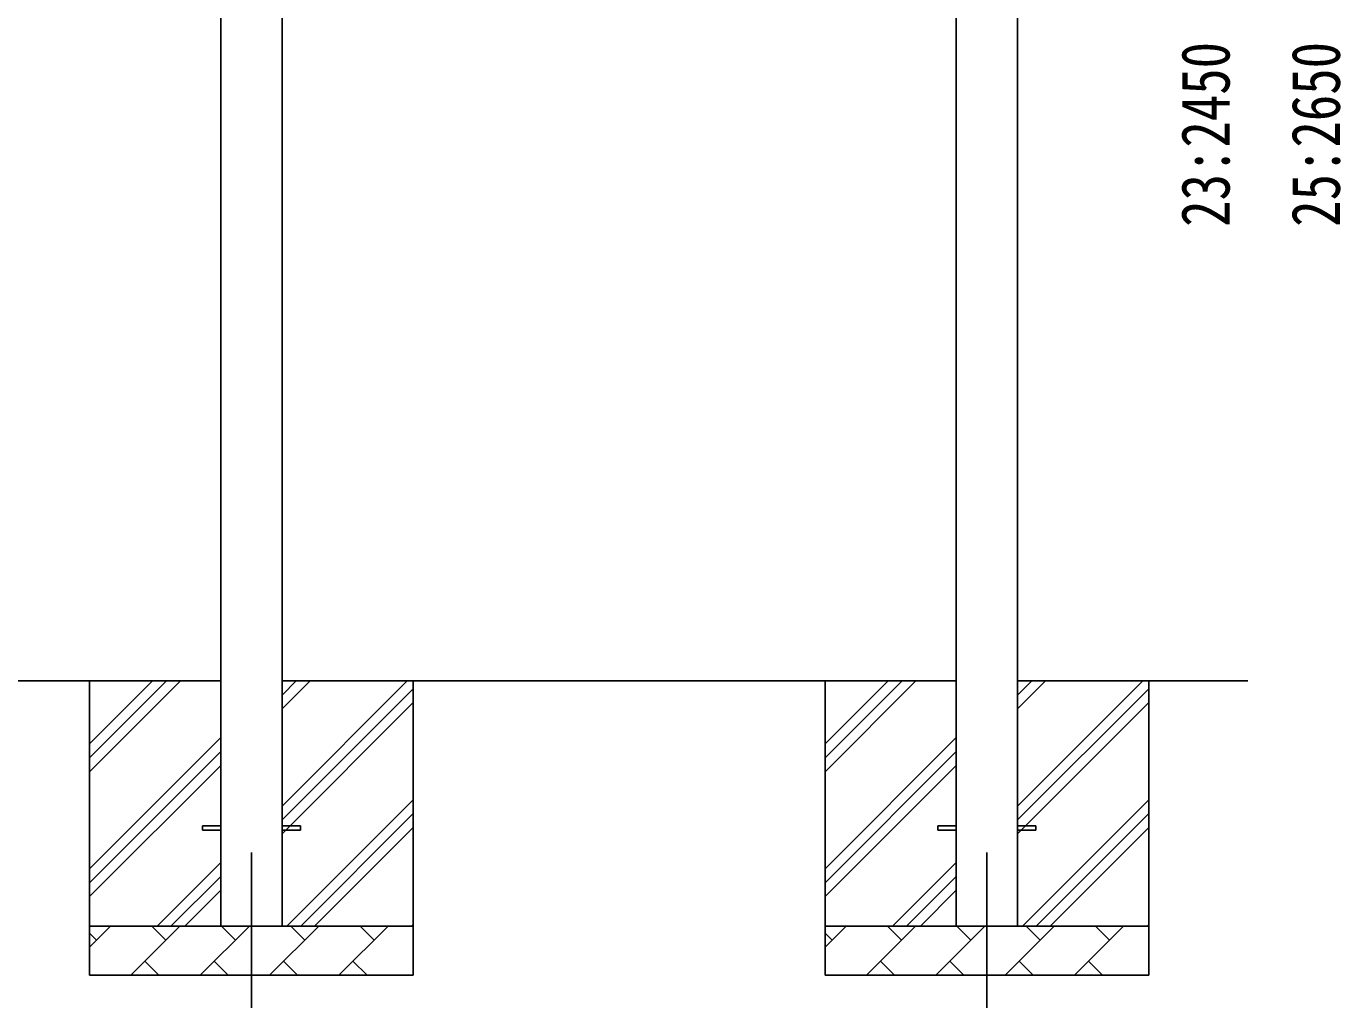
# Model space of a CAD drawing. Units: millimetres, scale not verified. Extents: x -12615 to 12615, y -8910 to 8910.
# Drawn here: x -218 to 2462, y -5632 to -3647 of the extents above; entities that cross this region are included whole.
import ezdxf
from ezdxf.enums import TextEntityAlignment as Align

# ---------------------------------------------------------------- set-up
doc = ezdxf.new("R2010")
doc.units = ezdxf.units.MM
doc.header["$LTSCALE"] = 40
for name, color, linetype in [('0-3_YKK_12', 2, 'Continuous'), ('0-4_YKK_13', 4, 'Continuous'), ('0-5_YKK_A1', 4, 'Continuous'), ('0-6_YKK_D', 6, 'Continuous')]:
    doc.layers.add(name, color=color, linetype=linetype)
doc.styles.add('ＭＳ ゴシック', font='')
doc.styles.get('ＭＳ ゴシック').set_extended_font_data('MS Gothic')

msp = doc.modelspace()

# ---------------------------------------------------------------- linework, layer by layer
at = {"layer": '0-3_YKK_12'}
for p, q in [((240.78, -5332.18), (240.78, -5832.18)), ((1740.78, -5332.18), (1740.78, -5832.18))]:
    msp.add_line(p, q, dxfattribs=at)
at = {"layer": '0-4_YKK_13'}
for p, q in [((140.78, -5277.68), (178.28, -5277.68)), ((140.78, -5286.68), (140.78, -5277.68)), ((303.28, -5277.68), (340.78, -5277.68)), ((340.78, -5286.68), (340.78, -5277.68)), ((1640.78, -5277.68), (1678.28, -5277.68)), ((1640.78, -5286.68), (1640.78, -5277.68)), ((1803.28, -5277.68), (1840.78, -5277.68)), ((1840.78, -5286.68), (1840.78, -5277.68)), ((140.78, -5286.68), (178.28, -5286.68)), ((303.28, -5286.68), (340.78, -5286.68)), ((1640.78, -5286.68), (1678.28, -5286.68)), ((1803.28, -5286.68), (1840.78, -5286.68))]:
    msp.add_line(p, q, dxfattribs=at)
at = {"layer": '0-5_YKK_A1'}
for p, q in [((1678.28, -2535.18), (1678.28, -5482.18)), ((1803.28, -5482.18), (1803.28, -2535.18)), ((178.28, -2585.18), (178.28, -5482.18)), ((303.28, -5482.18), (303.28, -2585.18)), ((178.28, -4982.18), (-1196.72, -4982.18)), ((-89.22, -4982.18), (-89.22, -5582.18)), ((-89.22, -5167.23), (95.83, -4982.18)), ((-89.22, -5138.95), (67.55, -4982.18)), ((-89.22, -5110.67), (39.26, -4982.18)), ((1678.28, -4982.18), (303.28, -4982.18)), ((303.28, -5237.28), (558.38, -4982.18)), ((303.28, -5039.29), (360.39, -4982.18)), ((303.28, -5011.01), (332.11, -4982.18)), ((570.78, -4982.18), (570.78, -5582.18)), ((1410.78, -4982.18), (1410.78, -5582.18)), ((1410.78, -5167.23), (1595.83, -4982.18)), ((1410.78, -5138.95), (1567.55, -4982.18)), ((1410.78, -5110.67), (1539.26, -4982.18)), ((2273.14, -4982.18), (1803.28, -4982.18)), ((1803.28, -5237.28), (2058.38, -4982.18)), ((1803.28, -5039.29), (1860.39, -4982.18)), ((1803.28, -5011.01), (1832.11, -4982.18)), ((2070.78, -4982.18), (2070.78, -5582.18)), ((303.28, -5265.57), (570.78, -4998.07)), ((1803.28, -5265.57), (2070.78, -4998.07)), ((303.28, -5293.85), (570.78, -5026.35)), ((1803.28, -5293.85), (2070.78, -5026.35)), ((-89.22, -5365.22), (178.28, -5097.72)), ((1410.78, -5365.22), (1678.28, -5097.72)), ((-89.22, -5393.51), (178.28, -5126.01)), ((1410.78, -5393.51), (1678.28, -5126.01)), ((-89.22, -5421.79), (178.28, -5154.29)), ((1410.78, -5421.79), (1678.28, -5154.29)), ((312.94, -5482.18), (570.78, -5224.34)), ((1812.94, -5482.18), (2070.78, -5224.34)), ((341.22, -5482.18), (570.78, -5252.62)), ((1841.22, -5482.18), (2070.78, -5252.62)), ((369.51, -5482.18), (570.78, -5280.91)), ((1869.51, -5482.18), (2070.78, -5280.91)), ((48.38, -5482.18), (178.28, -5352.28)), ((1548.38, -5482.18), (1678.28, -5352.28)), ((76.67, -5482.18), (178.28, -5380.57)), ((1576.67, -5482.18), (1678.28, -5380.57)), ((104.95, -5482.18), (178.28, -5408.85)), ((1604.95, -5482.18), (1678.28, -5408.85)), ((-89.22, -5482.18), (570.78, -5482.18)), ((-89.22, -5525.08), (-46.32, -5482.18)), ((-4.9, -5582.18), (95.1, -5482.18)), ((66.54, -5510.74), (37.99, -5482.18)), ((136.52, -5582.18), (236.52, -5482.18)), ((207.97, -5510.74), (179.41, -5482.18)), ((277.94, -5582.18), (377.94, -5482.18)), ((349.39, -5510.74), (320.83, -5482.18)), ((419.36, -5582.18), (519.36, -5482.18)), ((490.81, -5510.74), (462.25, -5482.18)), ((567.5, -5482.18), (570.78, -5478.9)), ((1410.78, -5482.18), (2070.78, -5482.18)), ((1410.78, -5525.08), (1453.68, -5482.18)), ((1495.1, -5582.18), (1595.1, -5482.18)), ((1566.54, -5510.74), (1537.99, -5482.18)), ((1636.52, -5582.18), (1736.52, -5482.18)), ((1707.97, -5510.74), (1679.41, -5482.18)), ((1777.94, -5582.18), (1877.94, -5482.18)), ((1849.39, -5510.74), (1820.83, -5482.18)), ((1919.36, -5582.18), (2019.36, -5482.18)), ((1990.81, -5510.74), (1962.25, -5482.18)), ((2067.5, -5482.18), (2070.78, -5478.9)), ((-74.88, -5510.74), (-89.22, -5496.4)), ((1425.12, -5510.74), (1410.78, -5496.4)), ((23.65, -5553.63), (52.2, -5582.18)), ((165.07, -5553.63), (193.63, -5582.18)), ((306.49, -5553.63), (335.05, -5582.18)), ((447.91, -5553.63), (476.47, -5582.18)), ((1523.65, -5553.63), (1552.2, -5582.18)), ((1665.07, -5553.63), (1693.63, -5582.18)), ((1806.49, -5553.63), (1835.05, -5582.18)), ((1947.91, -5553.63), (1976.47, -5582.18)), ((570.78, -5582.18), (-89.22, -5582.18)), ((2070.78, -5582.18), (1410.78, -5582.18))]:
    msp.add_line(p, q, dxfattribs=at)

# ---------------------------------------------------------------- texts
at = {"layer": '0-6_YKK_D', "style": 'ＭＳ ゴシック', "width": 0.8}
for s, p in [('23:2450', (2265.29, -4055.98)), ('25:2650', (2490.29, -4055.98))]:
    msp.add_text(s, height=98.97, rotation=90, dxfattribs=at).set_placement(p, align=Align.BOTTOM_LEFT)

doc.saveas('drawing.dxf')
